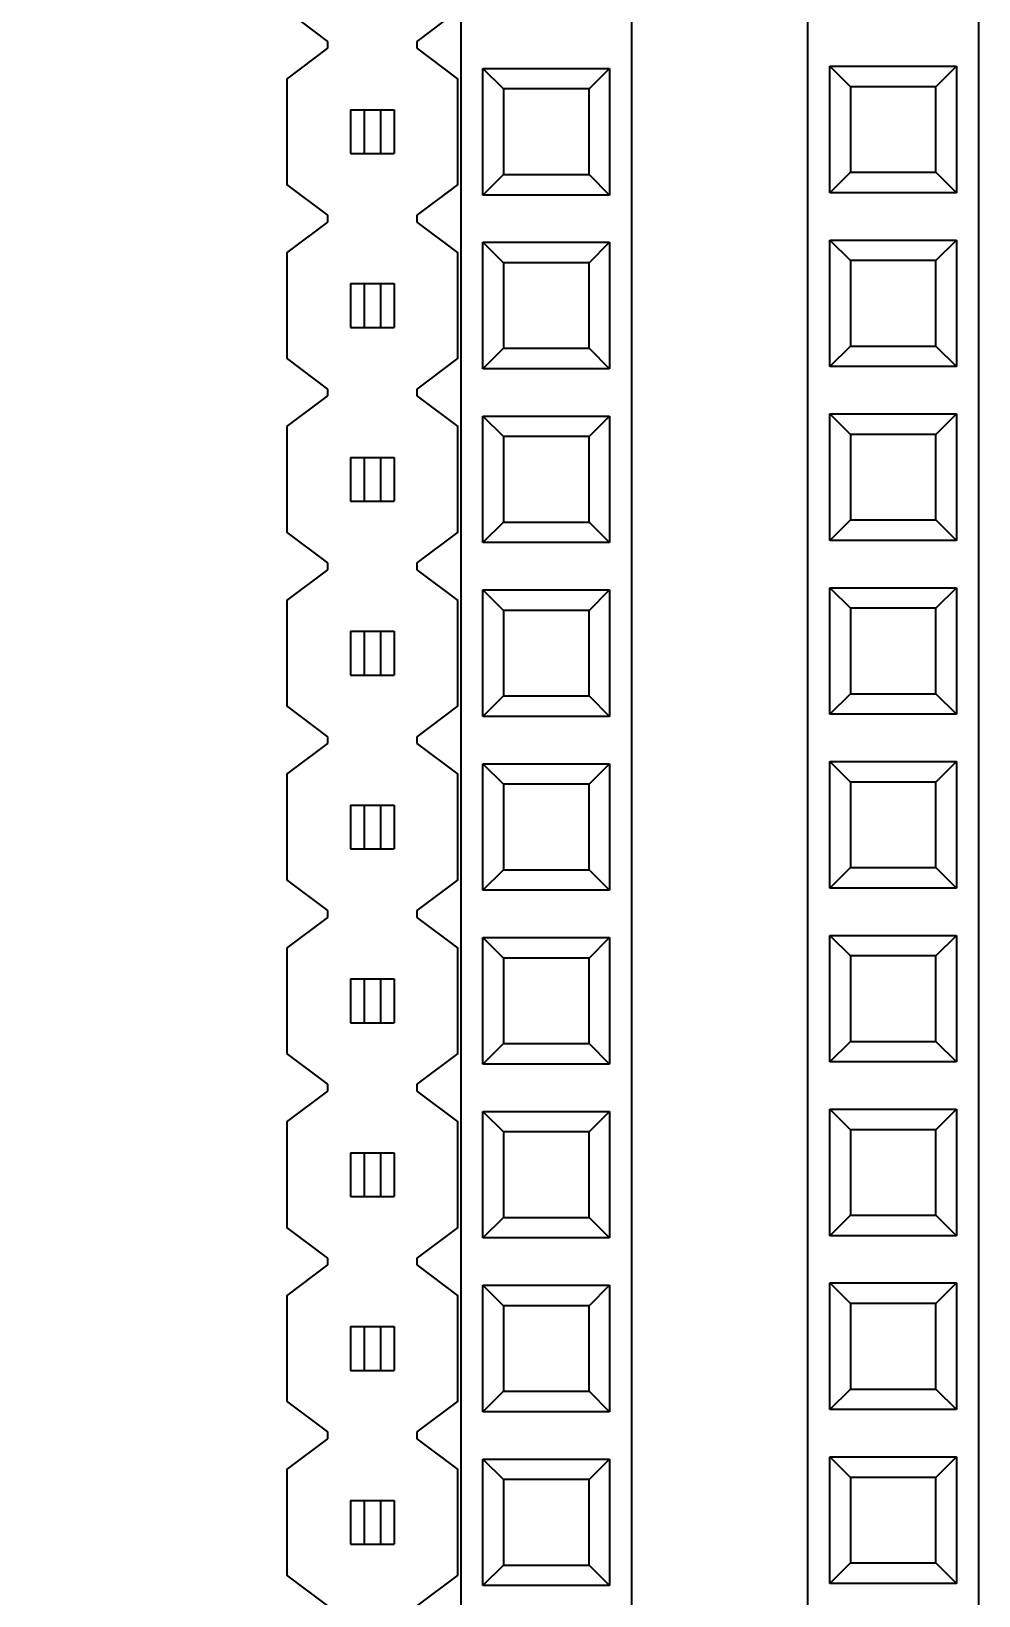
# Model space of a CAD drawing. Header units: millimetres. Extents: x 5 to 205, y 5 to 144.
# Drawn here: x 37.47 to 51.31, y 74.03 to 96.89 of the extents above; entities that cross this region are included whole.
import ezdxf

# ---------------------------------------------------------------- set-up
doc = ezdxf.new("R2010")
doc.units = ezdxf.units.MM
doc.layers.add('DIM', color=4, linetype='CONTINUOUS')
doc.layers.add('PARTS', color=8, linetype='CONTINUOUS')
doc.styles.add('CJK', font='arial.ttf')
doc.dimstyles.new('PCB2', dxfattribs={"dimtxt": 1.25, "dimasz": 1.25, "dimexe": 0.75, "dimexo": 0.5, "dimgap": 0.3, "dimtad": 1, "dimzin": 0, "dimtxsty": 'CJK', "dimcen": 2.5, "dimclrd": 4, "dimclre": 4, "dimclrt": 4, "dimazin": 3, "dimtfac": 1, "dimtmove": 0, "dimatfit": 3})

msp = doc.modelspace()

# ---------------------------------------------------------------- linework, layer by layer
at = {"layer": 'PARTS'}
for points in [[(48.807, 117.046), (48.807, 61.166)], [(51.307, 61.166), (51.307, 117.046)], [(43.74, 117.014), (43.74, 61.134)], [(46.24, 61.134), (46.24, 117.014)], [(41.8, 96.744), (41.2, 97.194)], [(43.7, 97.194), (43.1, 96.744)], [(41.8, 96.644), (41.8, 96.744)], [(43.1, 96.744), (43.1, 96.644)], [(41.2, 96.194), (41.8, 96.644)], [(43.1, 96.644), (43.7, 96.194)], [(44.065, 96.349), (45.915, 96.349)], [(44.065, 96.349), (44.365, 96.049)], [(44.065, 94.499), (44.065, 96.349)], [(45.615, 96.049), (45.915, 96.349)], [(45.915, 96.349), (45.915, 94.499)], [(49.132, 96.381), (50.982, 96.381)], [(49.132, 96.381), (49.432, 96.081)], [(49.132, 94.531), (49.132, 96.381)], [(50.682, 96.081), (50.982, 96.381)], [(50.982, 96.381), (50.982, 94.531)], [(41.2, 96.194), (41.2, 94.654)], [(43.7, 94.654), (43.7, 96.194)], [(45.615, 96.049), (44.365, 96.049)], [(44.365, 96.049), (44.365, 94.799)], [(45.615, 94.799), (45.615, 96.049)], [(50.682, 96.081), (49.432, 96.081)], [(49.432, 96.081), (49.432, 94.831)], [(50.682, 94.831), (50.682, 96.081)], [(42.13, 95.744), (42.13, 95.104)], [(42.13, 95.744), (42.33, 95.744)], [(42.33, 95.744), (42.57, 95.744)], [(42.33, 95.744), (42.33, 95.104)], [(42.57, 95.744), (42.77, 95.744)], [(42.57, 95.744), (42.57, 95.104)], [(42.77, 95.744), (42.77, 95.104)], [(42.13, 95.104), (42.33, 95.104)], [(42.33, 95.104), (42.57, 95.104)], [(42.57, 95.104), (42.77, 95.104)], [(41.8, 94.204), (41.2, 94.654)], [(43.7, 94.654), (43.1, 94.204)], [(44.065, 94.499), (44.365, 94.799)], [(44.365, 94.799), (45.615, 94.799)], [(45.615, 94.799), (45.915, 94.499)], [(49.132, 94.531), (49.432, 94.831)], [(49.432, 94.831), (50.682, 94.831)], [(50.682, 94.831), (50.982, 94.531)], [(45.915, 94.499), (44.065, 94.499)], [(50.982, 94.531), (49.132, 94.531)], [(41.8, 94.104), (41.8, 94.204)], [(43.1, 94.204), (43.1, 94.104)], [(41.2, 93.654), (41.8, 94.104)], [(43.1, 94.104), (43.7, 93.654)], [(44.065, 93.809), (45.915, 93.809)], [(44.065, 93.809), (44.365, 93.509)], [(44.065, 91.959), (44.065, 93.809)], [(45.615, 93.509), (45.915, 93.809)], [(45.915, 93.809), (45.915, 91.959)], [(49.132, 93.841), (50.982, 93.841)], [(49.132, 93.841), (49.432, 93.541)], [(49.132, 91.991), (49.132, 93.841)], [(50.682, 93.541), (50.982, 93.841)], [(50.982, 93.841), (50.982, 91.991)], [(41.2, 93.654), (41.2, 92.114)], [(43.7, 92.114), (43.7, 93.654)], [(45.615, 93.509), (44.365, 93.509)], [(44.365, 93.509), (44.365, 92.259)], [(45.615, 92.259), (45.615, 93.509)], [(50.682, 93.541), (49.432, 93.541)], [(49.432, 93.541), (49.432, 92.291)], [(50.682, 92.291), (50.682, 93.541)], [(42.13, 93.204), (42.13, 92.564)], [(42.13, 93.204), (42.33, 93.204)], [(42.33, 93.204), (42.57, 93.204)], [(42.33, 93.204), (42.33, 92.564)], [(42.57, 93.204), (42.77, 93.204)], [(42.57, 93.204), (42.57, 92.564)], [(42.77, 93.204), (42.77, 92.564)], [(42.13, 92.564), (42.33, 92.564)], [(42.33, 92.564), (42.57, 92.564)], [(42.57, 92.564), (42.77, 92.564)], [(44.065, 91.959), (44.365, 92.259)], [(44.365, 92.259), (45.615, 92.259)], [(45.615, 92.259), (45.915, 91.959)], [(49.132, 91.991), (49.432, 92.291)], [(49.432, 92.291), (50.682, 92.291)], [(50.682, 92.291), (50.982, 91.991)], [(41.8, 91.664), (41.2, 92.114)], [(43.7, 92.114), (43.1, 91.664)], [(45.915, 91.959), (44.065, 91.959)], [(50.982, 91.991), (49.132, 91.991)], [(41.2, 91.114), (41.8, 91.564)], [(41.8, 91.564), (41.8, 91.664)], [(43.1, 91.664), (43.1, 91.564)], [(43.1, 91.564), (43.7, 91.114)], [(44.065, 91.269), (45.915, 91.269)], [(44.065, 91.269), (44.365, 90.969)], [(44.065, 89.419), (44.065, 91.269)], [(45.615, 90.969), (45.915, 91.269)], [(45.915, 91.269), (45.915, 89.419)], [(49.132, 91.301), (50.982, 91.301)], [(49.132, 91.301), (49.432, 91.001)], [(49.132, 89.451), (49.132, 91.301)], [(50.682, 91.001), (50.982, 91.301)], [(50.982, 91.301), (50.982, 89.451)], [(41.2, 91.114), (41.2, 89.574)], [(43.7, 89.574), (43.7, 91.114)], [(50.682, 91.001), (49.432, 91.001)], [(49.432, 91.001), (49.432, 89.751)], [(50.682, 89.751), (50.682, 91.001)], [(45.615, 90.969), (44.365, 90.969)], [(44.365, 90.969), (44.365, 89.719)], [(45.615, 89.719), (45.615, 90.969)], [(42.13, 90.664), (42.13, 90.024)], [(42.13, 90.664), (42.33, 90.664)], [(42.33, 90.664), (42.57, 90.664)], [(42.33, 90.664), (42.33, 90.024)], [(42.57, 90.664), (42.77, 90.664)], [(42.57, 90.664), (42.57, 90.024)], [(42.77, 90.664), (42.77, 90.024)], [(42.13, 90.024), (42.33, 90.024)], [(42.33, 90.024), (42.57, 90.024)], [(42.57, 90.024), (42.77, 90.024)], [(44.065, 89.419), (44.365, 89.719)], [(44.365, 89.719), (45.615, 89.719)], [(45.615, 89.719), (45.915, 89.419)], [(49.132, 89.451), (49.432, 89.751)], [(49.432, 89.751), (50.682, 89.751)], [(50.682, 89.751), (50.982, 89.451)], [(41.8, 89.124), (41.2, 89.574)], [(43.7, 89.574), (43.1, 89.124)], [(45.915, 89.419), (44.065, 89.419)], [(50.982, 89.451), (49.132, 89.451)], [(41.2, 88.574), (41.8, 89.024)], [(41.8, 89.024), (41.8, 89.124)], [(43.1, 89.124), (43.1, 89.024)], [(43.1, 89.024), (43.7, 88.574)], [(44.065, 88.729), (45.915, 88.729)], [(44.065, 88.729), (44.365, 88.429)], [(44.065, 86.879), (44.065, 88.729)], [(45.615, 88.429), (45.915, 88.729)], [(45.915, 88.729), (45.915, 86.879)], [(49.132, 88.761), (50.982, 88.761)], [(49.132, 88.761), (49.432, 88.461)], [(49.132, 86.911), (49.132, 88.761)], [(50.682, 88.461), (50.982, 88.761)], [(50.982, 88.761), (50.982, 86.911)], [(41.2, 88.574), (41.2, 87.034)], [(43.7, 87.034), (43.7, 88.574)], [(45.615, 88.429), (44.365, 88.429)], [(44.365, 88.429), (44.365, 87.179)], [(45.615, 87.179), (45.615, 88.429)], [(50.682, 88.461), (49.432, 88.461)], [(49.432, 88.461), (49.432, 87.211)], [(50.682, 87.211), (50.682, 88.461)], [(42.13, 88.124), (42.13, 87.484)], [(42.13, 88.124), (42.33, 88.124)], [(42.33, 88.124), (42.57, 88.124)], [(42.33, 88.124), (42.33, 87.484)], [(42.57, 88.124), (42.77, 88.124)], [(42.57, 88.124), (42.57, 87.484)], [(42.77, 88.124), (42.77, 87.484)], [(42.13, 87.484), (42.33, 87.484)], [(42.33, 87.484), (42.57, 87.484)], [(42.57, 87.484), (42.77, 87.484)], [(44.065, 86.879), (44.365, 87.179)], [(44.365, 87.179), (45.615, 87.179)], [(45.615, 87.179), (45.915, 86.879)], [(49.132, 86.911), (49.432, 87.211)], [(49.432, 87.211), (50.682, 87.211)], [(50.682, 87.211), (50.982, 86.911)], [(41.8, 86.584), (41.2, 87.034)], [(43.7, 87.034), (43.1, 86.584)], [(45.915, 86.879), (44.065, 86.879)], [(50.982, 86.911), (49.132, 86.911)], [(41.2, 86.034), (41.8, 86.484)], [(41.8, 86.484), (41.8, 86.584)], [(43.1, 86.584), (43.1, 86.484)], [(43.1, 86.484), (43.7, 86.034)], [(44.065, 86.189), (45.915, 86.189)], [(44.065, 86.189), (44.365, 85.889)], [(44.065, 84.339), (44.065, 86.189)], [(45.615, 85.889), (45.915, 86.189)], [(45.915, 86.189), (45.915, 84.339)], [(49.132, 86.221), (50.982, 86.221)], [(49.132, 86.221), (49.432, 85.921)], [(49.132, 84.371), (49.132, 86.221)], [(50.682, 85.921), (50.982, 86.221)], [(50.982, 86.221), (50.982, 84.371)], [(41.2, 86.034), (41.2, 84.494)], [(43.7, 84.494), (43.7, 86.034)], [(45.615, 85.889), (44.365, 85.889)], [(44.365, 85.889), (44.365, 84.639)], [(45.615, 84.639), (45.615, 85.889)], [(50.682, 85.921), (49.432, 85.921)], [(49.432, 85.921), (49.432, 84.671)], [(50.682, 84.671), (50.682, 85.921)], [(42.13, 85.584), (42.13, 84.944)], [(42.13, 85.584), (42.33, 85.584)], [(42.33, 85.584), (42.57, 85.584)], [(42.33, 85.584), (42.33, 84.944)], [(42.57, 85.584), (42.77, 85.584)], [(42.57, 85.584), (42.57, 84.944)], [(42.77, 85.584), (42.77, 84.944)], [(42.13, 84.944), (42.33, 84.944)], [(42.33, 84.944), (42.57, 84.944)], [(42.57, 84.944), (42.77, 84.944)], [(44.065, 84.339), (44.365, 84.639)], [(44.365, 84.639), (45.615, 84.639)], [(45.615, 84.639), (45.915, 84.339)], [(49.132, 84.371), (49.432, 84.671)], [(49.432, 84.671), (50.682, 84.671)], [(50.682, 84.671), (50.982, 84.371)], [(41.8, 84.044), (41.2, 84.494)], [(43.7, 84.494), (43.1, 84.044)], [(50.982, 84.371), (49.132, 84.371)], [(45.915, 84.339), (44.065, 84.339)], [(41.2, 83.494), (41.8, 83.944)], [(41.8, 83.944), (41.8, 84.044)], [(43.1, 84.044), (43.1, 83.944)], [(43.1, 83.944), (43.7, 83.494)], [(49.132, 83.681), (50.982, 83.681)], [(49.132, 83.681), (49.432, 83.381)], [(49.132, 81.831), (49.132, 83.681)], [(50.682, 83.381), (50.982, 83.681)], [(50.982, 83.681), (50.982, 81.831)], [(41.2, 83.494), (41.2, 81.954)], [(43.7, 81.954), (43.7, 83.494)], [(44.065, 83.649), (45.915, 83.649)], [(44.065, 83.649), (44.365, 83.349)], [(44.065, 81.799), (44.065, 83.649)], [(45.615, 83.349), (45.915, 83.649)], [(45.915, 83.649), (45.915, 81.799)], [(45.615, 83.349), (44.365, 83.349)], [(44.365, 83.349), (44.365, 82.099)], [(45.615, 82.099), (45.615, 83.349)], [(50.682, 83.381), (49.432, 83.381)], [(49.432, 83.381), (49.432, 82.131)], [(50.682, 82.131), (50.682, 83.381)], [(42.13, 83.044), (42.13, 82.404)], [(42.13, 83.044), (42.33, 83.044)], [(42.33, 83.044), (42.57, 83.044)], [(42.33, 83.044), (42.33, 82.404)], [(42.57, 83.044), (42.77, 83.044)], [(42.57, 83.044), (42.57, 82.404)], [(42.77, 83.044), (42.77, 82.404)], [(42.13, 82.404), (42.33, 82.404)], [(42.33, 82.404), (42.57, 82.404)], [(42.57, 82.404), (42.77, 82.404)], [(44.065, 81.799), (44.365, 82.099)], [(44.365, 82.099), (45.615, 82.099)], [(45.615, 82.099), (45.915, 81.799)], [(49.132, 81.831), (49.432, 82.131)], [(49.432, 82.131), (50.682, 82.131)], [(50.682, 82.131), (50.982, 81.831)], [(41.8, 81.504), (41.2, 81.954)], [(43.7, 81.954), (43.1, 81.504)], [(45.915, 81.799), (44.065, 81.799)], [(50.982, 81.831), (49.132, 81.831)], [(41.2, 80.954), (41.8, 81.404)], [(41.8, 81.404), (41.8, 81.504)], [(43.1, 81.504), (43.1, 81.404)], [(43.1, 81.404), (43.7, 80.954)], [(41.2, 80.954), (41.2, 79.414)], [(43.7, 79.414), (43.7, 80.954)], [(44.065, 81.109), (45.915, 81.109)], [(44.065, 81.109), (44.365, 80.809)], [(44.065, 79.259), (44.065, 81.109)], [(45.615, 80.809), (45.915, 81.109)], [(45.915, 81.109), (45.915, 79.259)], [(49.132, 81.141), (50.982, 81.141)], [(49.132, 81.141), (49.432, 80.841)], [(49.132, 79.291), (49.132, 81.141)], [(50.682, 80.841), (50.982, 81.141)], [(50.982, 81.141), (50.982, 79.291)], [(45.615, 80.809), (44.365, 80.809)], [(44.365, 80.809), (44.365, 79.559)], [(45.615, 79.559), (45.615, 80.809)], [(50.682, 80.841), (49.432, 80.841)], [(49.432, 80.841), (49.432, 79.591)], [(50.682, 79.591), (50.682, 80.841)], [(42.13, 80.504), (42.13, 79.864)], [(42.13, 80.504), (42.33, 80.504)], [(42.33, 80.504), (42.57, 80.504)], [(42.33, 80.504), (42.33, 79.864)], [(42.57, 80.504), (42.77, 80.504)], [(42.57, 80.504), (42.57, 79.864)], [(42.77, 80.504), (42.77, 79.864)], [(42.13, 79.864), (42.33, 79.864)], [(42.33, 79.864), (42.57, 79.864)], [(42.57, 79.864), (42.77, 79.864)], [(44.065, 79.259), (44.365, 79.559)], [(44.365, 79.559), (45.615, 79.559)], [(45.615, 79.559), (45.915, 79.259)], [(49.132, 79.291), (49.432, 79.591)], [(49.432, 79.591), (50.682, 79.591)], [(50.682, 79.591), (50.982, 79.291)], [(41.8, 78.964), (41.2, 79.414)], [(43.7, 79.414), (43.1, 78.964)], [(45.915, 79.259), (44.065, 79.259)], [(50.982, 79.291), (49.132, 79.291)], [(41.8, 78.864), (41.8, 78.964)], [(43.1, 78.964), (43.1, 78.864)], [(41.2, 78.414), (41.8, 78.864)], [(43.1, 78.864), (43.7, 78.414)], [(41.2, 78.414), (41.2, 76.874)], [(43.7, 76.874), (43.7, 78.414)], [(44.065, 78.569), (45.915, 78.569)], [(44.065, 78.569), (44.365, 78.269)], [(44.065, 76.719), (44.065, 78.569)], [(45.615, 78.269), (45.915, 78.569)], [(45.915, 78.569), (45.915, 76.719)], [(49.132, 78.601), (50.982, 78.601)], [(49.132, 78.601), (49.432, 78.301)], [(49.132, 76.751), (49.132, 78.601)], [(50.682, 78.301), (50.982, 78.601)], [(50.982, 78.601), (50.982, 76.751)], [(45.615, 78.269), (44.365, 78.269)], [(44.365, 78.269), (44.365, 77.019)], [(45.615, 77.019), (45.615, 78.269)], [(50.682, 78.301), (49.432, 78.301)], [(49.432, 78.301), (49.432, 77.051)], [(50.682, 77.051), (50.682, 78.301)], [(42.13, 77.964), (42.13, 77.324)], [(42.13, 77.964), (42.33, 77.964)], [(42.33, 77.964), (42.57, 77.964)], [(42.33, 77.964), (42.33, 77.324)], [(42.57, 77.964), (42.77, 77.964)], [(42.57, 77.964), (42.57, 77.324)], [(42.77, 77.964), (42.77, 77.324)], [(42.13, 77.324), (42.33, 77.324)], [(42.33, 77.324), (42.57, 77.324)], [(42.57, 77.324), (42.77, 77.324)], [(49.132, 76.751), (49.432, 77.051)], [(49.432, 77.051), (50.682, 77.051)], [(50.682, 77.051), (50.982, 76.751)], [(41.8, 76.424), (41.2, 76.874)], [(43.7, 76.874), (43.1, 76.424)], [(44.065, 76.719), (44.365, 77.019)], [(44.365, 77.019), (45.615, 77.019)], [(45.615, 77.019), (45.915, 76.719)], [(45.915, 76.719), (44.065, 76.719)], [(50.982, 76.751), (49.132, 76.751)], [(41.8, 76.324), (41.8, 76.424)], [(43.1, 76.424), (43.1, 76.324)], [(41.2, 75.874), (41.8, 76.324)], [(43.1, 76.324), (43.7, 75.874)], [(44.065, 76.029), (45.915, 76.029)], [(44.065, 76.029), (44.365, 75.729)], [(44.065, 74.179), (44.065, 76.029)], [(45.615, 75.729), (45.915, 76.029)], [(45.915, 76.029), (45.915, 74.179)], [(49.132, 76.061), (50.982, 76.061)], [(49.132, 76.061), (49.432, 75.761)], [(49.132, 74.211), (49.132, 76.061)], [(50.682, 75.761), (50.982, 76.061)], [(50.982, 76.061), (50.982, 74.211)], [(41.2, 75.874), (41.2, 74.334)], [(43.7, 74.334), (43.7, 75.874)], [(45.615, 75.729), (44.365, 75.729)], [(44.365, 75.729), (44.365, 74.479)], [(45.615, 74.479), (45.615, 75.729)], [(50.682, 75.761), (49.432, 75.761)], [(49.432, 75.761), (49.432, 74.511)], [(50.682, 74.511), (50.682, 75.761)], [(42.13, 75.424), (42.13, 74.784)], [(42.13, 75.424), (42.33, 75.424)], [(42.33, 75.424), (42.57, 75.424)], [(42.33, 75.424), (42.33, 74.784)], [(42.57, 75.424), (42.77, 75.424)], [(42.57, 75.424), (42.57, 74.784)], [(42.77, 75.424), (42.77, 74.784)], [(42.13, 74.784), (42.33, 74.784)], [(42.33, 74.784), (42.57, 74.784)], [(42.57, 74.784), (42.77, 74.784)], [(41.8, 73.884), (41.2, 74.334)], [(43.7, 74.334), (43.1, 73.884)], [(44.065, 74.179), (44.365, 74.479)], [(44.365, 74.479), (45.615, 74.479)], [(45.615, 74.479), (45.915, 74.179)], [(49.132, 74.211), (49.432, 74.511)], [(49.432, 74.511), (50.682, 74.511)], [(50.682, 74.511), (50.982, 74.211)], [(45.915, 74.179), (44.065, 74.179)], [(50.982, 74.211), (49.132, 74.211)]]:
    msp.add_lwpolyline(points, dxfattribs=at)

# ---------------------------------------------------------------- dimensions: what is measured, and where the dimension line sits
at = {"layer": 'DIM'}
msp.add_linear_dim(base=(25.5, 56.997), p1=(41.5, 56.997), p2=(41.5, 121.187), angle=90, dimstyle='PCB2', dxfattribs=at).render()

doc.saveas('drawing.dxf')
